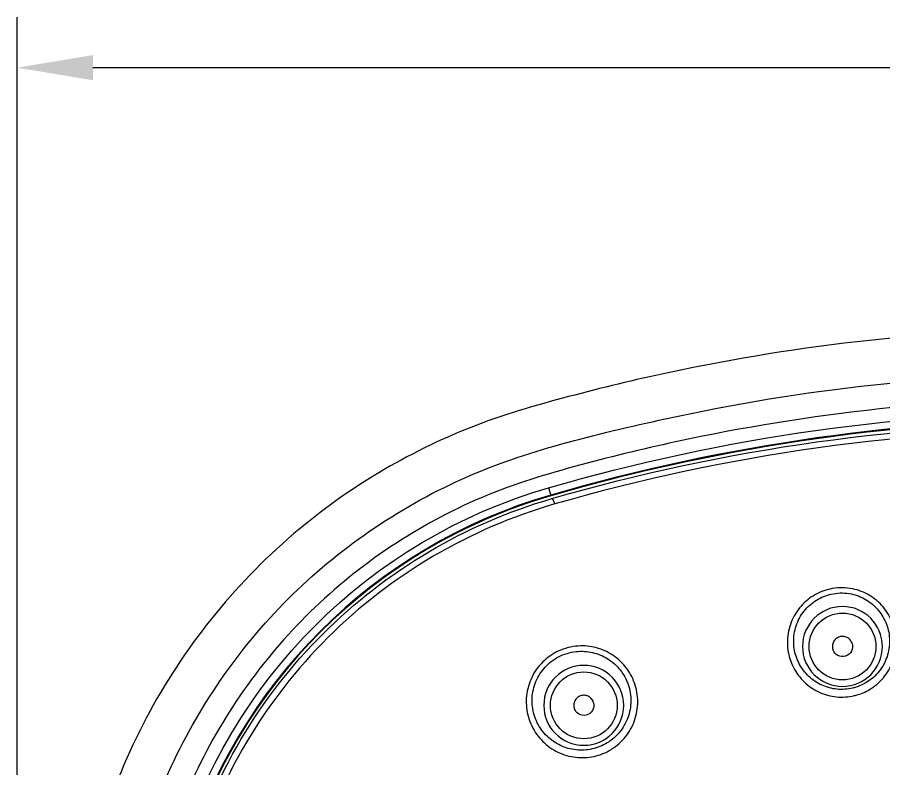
# Model space of a CAD drawing. Extents: x 1446 to 1743, y 841 to 1261.
# Drawn here: x 1506.64 to 1541.05, y 1134.59 to 1164.44 of the extents above; entities that cross this region are included whole.
import ezdxf

# ---------------------------------------------------------------- set-up
doc = ezdxf.new("R2010")
doc.units = 0
doc.header["$LTSCALE"] = 10
doc.header["$MEASUREMENT"] = 0
doc.linetypes.add('CENTER', pattern=[2, 1.25, -0.25, 0.25, -0.25])
doc.layers.add('1', color=1, linetype='CENTER')
doc.layers.add('D', color=2, linetype='CONTINUOUS')

msp = doc.modelspace()

# ---------------------------------------------------------------- linework, layer by layer
at = {"layer": '1', "color": 3, "linetype": 'Continuous'}
for p, q in [((1527.742, 1145.747), (1527.826, 1145.459)), ((1527.831, 1145.44), (1527.826, 1145.459)), ((1527.834, 1145.432), (1527.839, 1145.412))]:
    msp.add_line(p, q, dxfattribs=at)
at = {"layer": '1', "color": 3, "linetype": 'Continuous', "extrusion": (0, 0, -1)}
for centre in [(-1539.411, 1139.441), (-1529.139, 1137.102)]:
    msp.add_circle(centre, 1.587, dxfattribs=at)
at = {"layer": '1', "color": 3, "linetype": 'Continuous'}
for centre in [(1539.411, 1139.441), (1529.139, 1137.102)]:
    msp.add_circle(centre, 1.327, dxfattribs=at)
at = {"layer": '1', "color": 3, "linetype": 'Continuous', "extrusion": (0, 0, -1)}
for centre, radius, start, end in [((-1549.096, 1072.134), 76.647, 73.82384, 106.17616), ((-1533.773, 1124.957), 21.647, 16.1762, 73.8238)]:
    msp.add_arc(centre, radius, start, end, dxfattribs=at)
at = {"layer": '1', "color": 7, "linetype": 'Continuous', "extrusion": (0, 0, -1)}
for centre, radius, start, end in [((-1549.096, 1072.134), 76.328, 73.82384, 106.17616), ((-1533.773, 1124.957), 21.328, 16.1762, 73.8238), ((-1539.411, 1139.441), 0.4, 162, 342), ((-1529.139, 1137.102), 0.4, 144, 324)]:
    msp.add_arc(centre, radius, start, end, dxfattribs=at)
at = {"layer": '1', "color": 3, "linetype": 'Continuous'}
for centre, radius, start, end in [((1549.096, 1072.134), 76.347, 73.82384, 106.17616), ((1549.096, 1072.134), 76.319, 73.82384, 106.17616), ((1533.773, 1124.957), 21.347, 106.1762, 163.8238), ((1533.773, 1124.957), 21.319, 106.1762, 163.8238)]:
    msp.add_arc(centre, radius, start, end, dxfattribs=at)
at = {"layer": '1', "color": 7, "linetype": 'Continuous'}
for points, knots in [([(1549.099, 1152.069), (1543.651, 1152.069), (1538.28, 1151.518), (1531.662, 1150.148), (1530.343, 1149.839), (1527.715, 1149.154), (1526.396, 1148.798), (1522.581, 1147.382), (1520.184, 1146.012), (1518.07, 1144.291)], [0, 0, 0, 0, 0.5, 0.5, 0.625, 0.625, 0.75, 0.75, 1, 1, 1, 1]), ([(1513.414, 1130.862), (1514.41, 1134.294), (1516.257, 1137.419), (1521.311, 1142.472), (1524.435, 1144.32), (1527.867, 1145.315)], [0, 0, 0, 0, 0.5, 0.5, 1, 1, 1, 1])]:
    msp.add_open_spline(points, degree=3, knots=knots, dxfattribs=at)
at = {"layer": '1', "color": 3, "linetype": 'Continuous'}
for points, knots in [([(1508.434, 1109.634), (1508.438, 1115.237), (1509.046, 1120.864), (1510.856, 1129.098), (1511.506, 1131.882), (1513.793, 1136.983), (1515.424, 1139.353), (1519.375, 1143.306), (1521.741, 1144.938), (1526.843, 1147.233), (1529.634, 1147.883), (1537.86, 1149.687), (1543.429, 1150.295), (1554.741, 1150.297), (1560.317, 1149.691), (1567.167, 1148.188), (1568.531, 1147.849), (1571.249, 1147.104), (1572.608, 1146.665), (1576.451, 1144.94), (1578.821, 1143.303), (1582.769, 1139.348), (1584.393, 1136.992), (1586.692, 1131.869), (1587.33, 1129.117), (1589.143, 1120.869), (1589.753, 1115.237), (1589.757, 1109.634)], [0, 0, 0, 0, 0.125, 0.125, 0.1875, 0.1875, 0.25, 0.25, 0.3125, 0.3125, 0.375, 0.375, 0.5, 0.5, 0.625, 0.625, 0.65625, 0.65625, 0.6875, 0.6875, 0.75, 0.75, 0.8125, 0.8125, 0.875, 0.875, 1, 1, 1, 1]), ([(1588.776, 1109.633), (1588.77, 1115.136), (1588.185, 1120.57), (1586.731, 1127.275), (1586.403, 1128.613), (1585.684, 1131.262), (1585.282, 1132.571), (1583.635, 1136.341), (1582.059, 1138.659), (1578.209, 1142.534), (1575.889, 1144.131), (1572.121, 1145.798), (1570.788, 1146.215), (1568.13, 1146.938), (1566.796, 1147.267), (1560.098, 1148.724), (1554.647, 1149.313), (1543.588, 1149.316), (1538.143, 1148.73), (1531.438, 1147.277), (1530.103, 1146.95), (1527.441, 1146.226), (1526.114, 1145.815), (1522.358, 1144.162), (1520.037, 1142.576), (1516.173, 1138.714), (1514.585, 1136.391), (1512.935, 1132.639), (1512.525, 1131.322), (1511.8, 1128.657), (1511.47, 1127.321), (1510.01, 1120.611), (1509.421, 1115.163), (1509.415, 1109.633)], [0, 0, 0, 0, 0.125, 0.125, 0.15625, 0.15625, 0.1875, 0.1875, 0.25, 0.25, 0.3125, 0.3125, 0.34375, 0.34375, 0.375, 0.375, 0.5, 0.5, 0.625, 0.625, 0.65625, 0.65625, 0.6875, 0.6875, 0.75, 0.75, 0.8125, 0.8125, 0.84375, 0.84375, 0.875, 0.875, 1, 1, 1, 1]), ([(1527.994, 1145.103), (1524.617, 1144.131), (1521.487, 1142.298), (1516.469, 1137.295), (1514.634, 1134.198), (1513.644, 1130.796)], [0, 0, 0, 0, 0.5, 0.5, 1, 1, 1, 1]), ([(1518.07, 1144.291), (1515.611, 1142.289), (1513.582, 1139.863), (1511.275, 1135.735), (1510.645, 1134.302), (1509.654, 1131.326), (1509.264, 1129.792), (1508.344, 1126), (1507.897, 1123.723), (1507.549, 1121.431)], [0, 0, 0, 0, 0.364839, 0.364839, 0.547258, 0.547258, 0.729677, 0.729677, 1, 1, 1, 1]), ([(1540.031, 1137.528), (1539.983, 1137.513), (1539.933, 1137.499), (1539.884, 1137.487), (1539.652, 1137.432), (1539.408, 1137.416), (1539.171, 1137.44), (1538.935, 1137.464), (1538.701, 1137.528), (1538.486, 1137.627), (1538.27, 1137.727), (1538.068, 1137.864), (1537.896, 1138.028), (1537.722, 1138.195), (1537.574, 1138.394), (1537.465, 1138.607), (1537.353, 1138.825), (1537.278, 1139.065), (1537.244, 1139.307), (1537.211, 1139.552), (1537.219, 1139.807), (1537.27, 1140.049), (1537.32, 1140.292), (1537.414, 1140.53), (1537.545, 1140.743), (1537.673, 1140.953), (1537.841, 1141.144), (1538.034, 1141.299), (1538.223, 1141.451), (1538.441, 1141.573), (1538.671, 1141.653), (1538.78, 1141.691), (1538.893, 1141.721), (1539.007, 1141.741), (1539.273, 1141.788), (1539.553, 1141.784), (1539.817, 1141.729), (1540.049, 1141.681), (1540.275, 1141.593), (1540.477, 1141.473), (1540.683, 1141.351), (1540.87, 1141.194), (1541.024, 1141.013), (1541.181, 1140.828), (1541.308, 1140.614), (1541.396, 1140.389), (1541.485, 1140.16), (1541.535, 1139.912), (1541.543, 1139.665), (1541.551, 1139.417), (1541.515, 1139.164), (1541.439, 1138.927), (1541.362, 1138.691), (1541.244, 1138.465), (1541.092, 1138.268), (1540.942, 1138.074), (1540.756, 1137.903), (1540.55, 1137.771), (1540.389, 1137.667), (1540.213, 1137.585), (1540.031, 1137.528)], [0, 0, 0, 0, 0.011078, 0.011078, 0.011078, 0.063424, 0.063424, 0.063424, 0.11559, 0.11559, 0.11559, 0.168201, 0.168201, 0.168201, 0.2217, 0.2217, 0.2217, 0.276203, 0.276203, 0.276203, 0.331424, 0.331424, 0.331424, 0.386733, 0.386733, 0.386733, 0.441399, 0.441399, 0.441399, 0.494953, 0.494953, 0.494953, 0.52014, 0.52014, 0.52014, 0.579818, 0.579818, 0.579818, 0.631892, 0.631892, 0.631892, 0.684692, 0.684692, 0.684692, 0.738604, 0.738604, 0.738604, 0.793539, 0.793539, 0.793539, 0.848942, 0.848942, 0.848942, 0.90404, 0.90404, 0.90404, 0.958226, 0.958226, 0.958226, 1, 1, 1, 1]), ([(1539.942, 1137.821), (1540.101, 1137.87), (1540.254, 1137.941), (1540.394, 1138.03), (1540.575, 1138.145), (1540.737, 1138.293), (1540.869, 1138.46), (1541.004, 1138.632), (1541.11, 1138.828), (1541.179, 1139.034), (1541.249, 1139.241), (1541.283, 1139.463), (1541.279, 1139.682), (1541.275, 1139.899), (1541.233, 1140.119), (1541.157, 1140.323), (1541.082, 1140.524), (1540.972, 1140.714), (1540.834, 1140.88), (1540.699, 1141.042), (1540.534, 1141.184), (1540.352, 1141.294), (1540.173, 1141.402), (1539.972, 1141.482), (1539.766, 1141.526), (1539.531, 1141.576), (1539.281, 1141.58), (1539.043, 1141.538), (1538.942, 1141.52), (1538.841, 1141.493), (1538.744, 1141.459), (1538.539, 1141.387), (1538.345, 1141.277), (1538.177, 1141.141), (1538.006, 1141.002), (1537.858, 1140.83), (1537.746, 1140.642), (1537.632, 1140.452), (1537.551, 1140.24), (1537.508, 1140.023), (1537.466, 1139.808), (1537.461, 1139.583), (1537.494, 1139.366), (1537.526, 1139.153), (1537.595, 1138.943), (1537.696, 1138.752), (1537.794, 1138.566), (1537.926, 1138.393), (1538.08, 1138.249), (1538.231, 1138.107), (1538.409, 1137.988), (1538.598, 1137.903), (1538.786, 1137.818), (1538.99, 1137.763), (1539.195, 1137.743), (1539.401, 1137.723), (1539.613, 1137.738), (1539.814, 1137.785), (1539.857, 1137.796), (1539.9, 1137.807), (1539.942, 1137.821)], [0, 0, 0, 0, 0.041104, 0.041104, 0.041104, 0.094604, 0.094604, 0.094604, 0.149312, 0.149312, 0.149312, 0.204655, 0.204655, 0.204655, 0.259811, 0.259811, 0.259811, 0.314122, 0.314122, 0.314122, 0.367407, 0.367407, 0.367407, 0.419989, 0.419989, 0.419989, 0.480263, 0.480263, 0.480263, 0.505694, 0.505694, 0.505694, 0.559787, 0.559787, 0.559787, 0.61499, 0.61499, 0.61499, 0.670775, 0.670775, 0.670775, 0.726317, 0.726317, 0.726317, 0.780895, 0.780895, 0.780895, 0.834168, 0.834168, 0.834168, 0.886252, 0.886252, 0.886252, 0.937654, 0.937654, 0.937654, 0.989109, 0.989109, 0.989109, 1, 1, 1, 1]), ([(1530.351, 1135.432), (1530.31, 1135.403), (1530.268, 1135.376), (1530.225, 1135.349), (1530.017, 1135.221), (1529.783, 1135.127), (1529.544, 1135.075), (1529.306, 1135.023), (1529.056, 1135.01), (1528.815, 1135.039), (1528.571, 1135.067), (1528.33, 1135.137), (1528.111, 1135.243), (1527.888, 1135.35), (1527.681, 1135.497), (1527.507, 1135.671), (1527.33, 1135.847), (1527.181, 1136.057), (1527.073, 1136.282), (1526.964, 1136.508), (1526.892, 1136.757), (1526.865, 1137.008), (1526.838, 1137.258), (1526.854, 1137.517), (1526.913, 1137.763), (1526.971, 1138.007), (1527.073, 1138.245), (1527.21, 1138.456), (1527.345, 1138.665), (1527.519, 1138.853), (1527.716, 1139.005), (1527.816, 1139.082), (1527.922, 1139.15), (1528.033, 1139.209), (1528.275, 1139.337), (1528.547, 1139.42), (1528.819, 1139.451), (1529.062, 1139.478), (1529.313, 1139.464), (1529.55, 1139.41), (1529.789, 1139.356), (1530.022, 1139.261), (1530.229, 1139.132), (1530.439, 1139.002), (1530.629, 1138.834), (1530.784, 1138.643), (1530.942, 1138.449), (1531.067, 1138.225), (1531.151, 1137.99), (1531.236, 1137.753), (1531.281, 1137.498), (1531.281, 1137.245), (1531.282, 1136.993), (1531.238, 1136.736), (1531.154, 1136.497), (1531.07, 1136.261), (1530.944, 1136.035), (1530.785, 1135.84), (1530.66, 1135.686), (1530.513, 1135.547), (1530.351, 1135.432)], [0, 0, 0, 0, 0.010627, 0.010627, 0.010627, 0.063277, 0.063277, 0.063277, 0.115741, 0.115741, 0.115741, 0.168597, 0.168597, 0.168597, 0.222192, 0.222192, 0.222192, 0.276528, 0.276528, 0.276528, 0.331298, 0.331298, 0.331298, 0.386044, 0.386044, 0.386044, 0.440356, 0.440356, 0.440356, 0.494021, 0.494021, 0.494021, 0.520709, 0.520709, 0.520709, 0.579872, 0.579872, 0.579872, 0.632516, 0.632516, 0.632516, 0.685455, 0.685455, 0.685455, 0.739042, 0.739042, 0.739042, 0.7934, 0.7934, 0.7934, 0.848304, 0.848304, 0.848304, 0.903209, 0.903209, 0.903209, 0.957503, 0.957503, 0.957503, 1, 1, 1, 1]), ([(1530.177, 1135.681), (1530.319, 1135.782), (1530.448, 1135.902), (1530.558, 1136.036), (1530.698, 1136.207), (1530.811, 1136.404), (1530.886, 1136.61), (1530.963, 1136.82), (1531.004, 1137.045), (1531.006, 1137.267), (1531.008, 1137.49), (1530.972, 1137.716), (1530.9, 1137.926), (1530.828, 1138.135), (1530.719, 1138.335), (1530.582, 1138.508), (1530.446, 1138.68), (1530.279, 1138.831), (1530.093, 1138.949), (1529.909, 1139.065), (1529.702, 1139.152), (1529.489, 1139.201), (1529.277, 1139.25), (1529.053, 1139.264), (1528.835, 1139.24), (1528.591, 1139.214), (1528.348, 1139.139), (1528.131, 1139.024), (1528.032, 1138.972), (1527.937, 1138.911), (1527.848, 1138.842), (1527.671, 1138.705), (1527.517, 1138.536), (1527.396, 1138.348), (1527.275, 1138.159), (1527.186, 1137.946), (1527.135, 1137.728), (1527.085, 1137.508), (1527.072, 1137.277), (1527.099, 1137.054), (1527.125, 1136.832), (1527.191, 1136.611), (1527.29, 1136.411), (1527.388, 1136.214), (1527.521, 1136.03), (1527.68, 1135.876), (1527.835, 1135.725), (1528.019, 1135.598), (1528.216, 1135.505), (1528.409, 1135.415), (1528.621, 1135.355), (1528.835, 1135.332), (1529.046, 1135.309), (1529.265, 1135.321), (1529.473, 1135.368), (1529.681, 1135.415), (1529.885, 1135.497), (1530.068, 1135.609), (1530.105, 1135.632), (1530.142, 1135.656), (1530.177, 1135.681)], [0, 0, 0, 0, 0.041909, 0.041909, 0.041909, 0.09562, 0.09562, 0.09562, 0.150202, 0.150202, 0.150202, 0.205052, 0.205052, 0.205052, 0.259577, 0.259577, 0.259577, 0.313483, 0.313483, 0.313483, 0.366837, 0.366837, 0.366837, 0.419959, 0.419959, 0.419959, 0.479709, 0.479709, 0.479709, 0.506662, 0.506662, 0.506662, 0.560861, 0.560861, 0.560861, 0.615667, 0.615667, 0.615667, 0.670809, 0.670809, 0.670809, 0.725814, 0.725814, 0.725814, 0.780165, 0.780165, 0.780165, 0.833521, 0.833521, 0.833521, 0.885888, 0.885888, 0.885888, 0.937666, 0.937666, 0.937666, 0.989529, 0.989529, 0.989529, 1, 1, 1, 1])]:
    msp.add_open_spline(points, degree=3, knots=knots, dxfattribs=at)
at = {"layer": '1', "color": 7, "linetype": 'Continuous'}
for points in [[(1527.867, 1145.315), (1541.667, 1149.318), (1556.524, 1149.318), (1570.324, 1145.315)], [(1539.791, 1139.564), (1539.775, 1139.614), (1539.723, 1139.707), (1539.597, 1139.807), (1539.443, 1139.85), (1539.284, 1139.831), (1539.144, 1139.753), (1539.045, 1139.627), (1539.002, 1139.473), (1539.014, 1139.367), (1539.03, 1139.317)], [(1529.462, 1137.338), (1529.431, 1137.38), (1529.353, 1137.452), (1529.203, 1137.508), (1529.043, 1137.502), (1528.897, 1137.434), (1528.789, 1137.317), (1528.733, 1137.167), (1528.74, 1137.007), (1528.784, 1136.91), (1528.815, 1136.867)]]:
    msp.add_open_spline(points, degree=3, dxfattribs=at)
at = {"layer": '1', "color": 3, "linetype": 'Continuous'}
for points in [[(1570.197, 1145.103), (1556.501, 1149.067), (1541.69, 1149.067), (1527.994, 1145.103)], [(1527.869, 1145.316), (1527.888, 1145.322), (1527.937, 1145.227), (1527.994, 1145.103)]]:
    msp.add_open_spline(points, degree=3, dxfattribs=at)
at = {"layer": 'D'}
for p, q in [((1506.645, 1110.634), (1506.645, 1164.439)), ((1509.645, 1162.439), (1588.545, 1162.439))]:
    msp.add_line(p, q, dxfattribs=at)
msp.add_solid([(1509.645, 1162.939), (1509.645, 1161.939), (1506.645, 1162.439)], dxfattribs=at)

doc.saveas('drawing.dxf')
